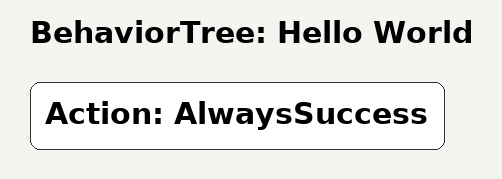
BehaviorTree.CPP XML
<?xml version='1.0' encoding='UTF-8'?>
<root BTCPP_format="4" main_tree_to_execute="Hello World">
  <BehaviorTree ID="Hello World" _description="Say Hello World" _hardcoded="false">
    <Action ID="AlwaysSuccess"/>
  </BehaviorTree>
</root>
